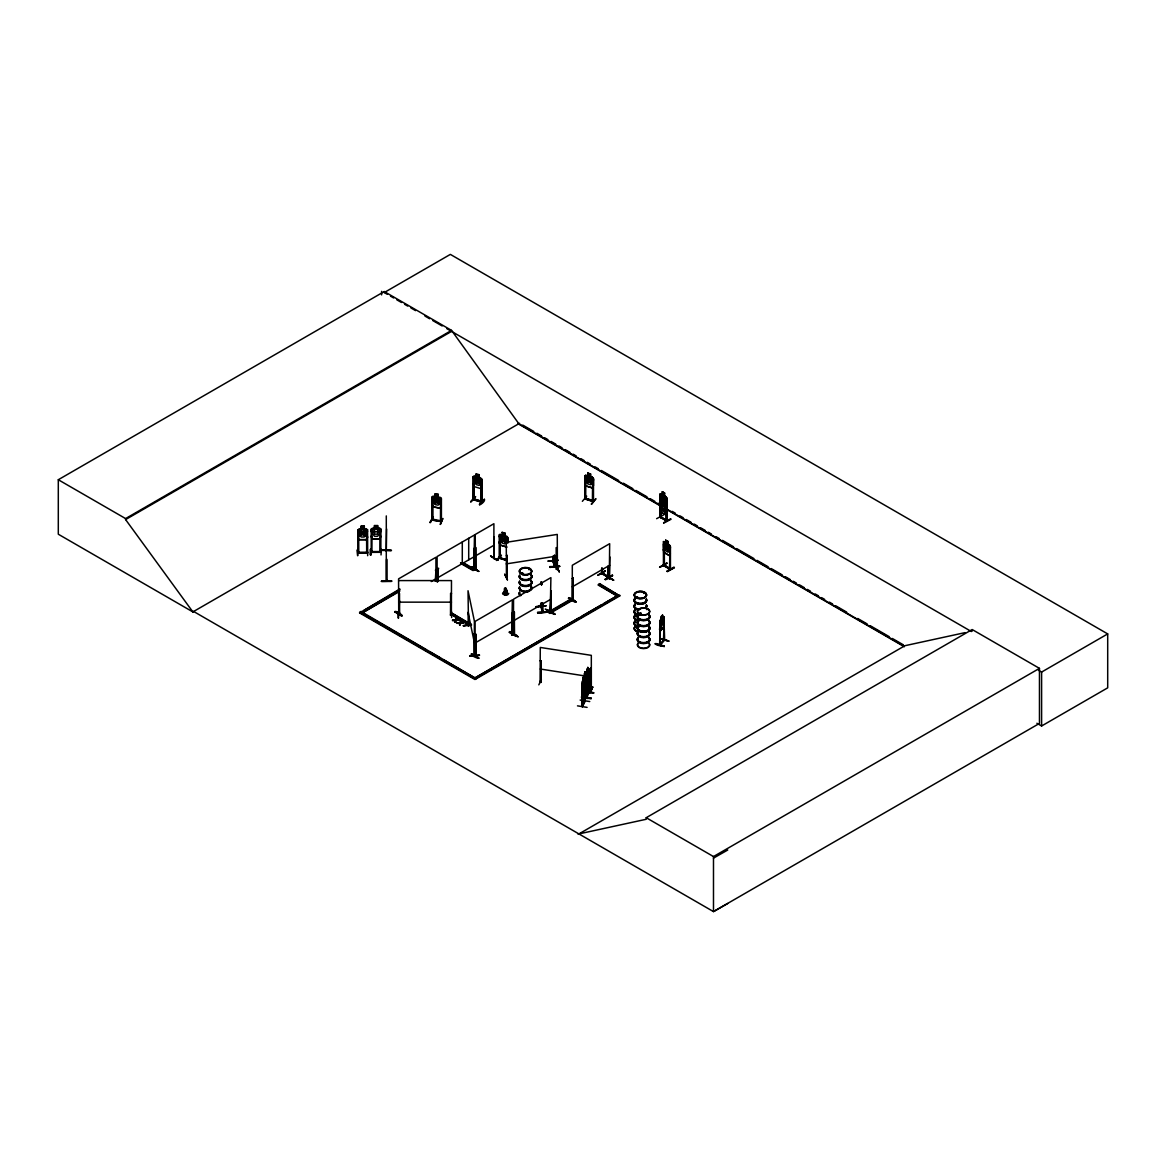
<?xml version="1.0" encoding="UTF-8"?>
<svg xmlns="http://www.w3.org/2000/svg" width="1166" height="1166" viewBox="0 0 1166 1166"><rect width="100%" height="100%" fill="white"/><g stroke="black" fill="none" stroke-linecap="round" stroke-linejoin="round"><path stroke-width="1.5" d="M660.452 644.011L659.985 645.279L660.437 623.198M468.499 625.18L468.032 625.88M468.499 625.399L468.032 590.739L474.373 621.026L474.387 655.758L474.722 654.432M474.751 655.613L474.606 633.59M552.873 561.079L554.462 566.574L554.375 555.249M554.346 565.306L554.958 565.714L553.078 561.021M541.534 583.7L541.694 584.72M541.534 583.627L541.33 581.819L541.869 583.7M588.451 679.559C590.011 669.532 586.585 689.47 586.236 681.804M583.015 679.064L583.51 677.096L582.038 683.422L582.14 706.625C588.538 694.849 580.945 705.372 582.811 706.144L583.656 679.895L582.883 686.541M582.082 705.794L582.096 706.494M584.312 701.67L584.385 677.052L585.172 675.362L585.172 680.317M582.475 687.444L582.883 688.669C584.866 685.229 584.093 667.244 582.475 682.489L582.475 706.683L584.982 701.232L584.953 679.632M584.487 701.203L585.026 700.387L584.37 701.713M589.078 692.458L586.6 697.851L587.751 671.12L586.979 677.767M588.466 692.152L588.699 669.24M577.491 705.853L587.096 707.383M591.177 698.245C574.576 694.251 582.402 699.702 591.191 698.157M504.907 594.383C501.905 578.453 512.297 597.56 504.208 594.048L505.374 588.364L503.901 593.552M542.219 612.194L540.951 605.854L541.49 606.437M540.98 607.165L541.432 603.594M541.111 606.714L542.671 610.969M467.989 625.486L468.149 625.209M585.172 682.445L585.201 671.674L585.07 674.458L585.769 673.088L583.831 677.373M660.175 631.2L659.577 629.101L660.175 631.2L663.585 627.206L664.066 624.101M471.764 567.186L478.643 571.34M471.778 566.851L478.818 571.282L471.793 566.793M664.212 646.153C648.806 640.134 656.21 646.649 664.256 646.081M588.466 692.036L586.177 697.822L586.163 674.633L588.67 669.328M583.525 682.46L585.201 671.674M504.645 592.634L505.49 588.218L505.505 592.445L504.062 593.028M586.906 697.37L586.848 696.598M589.121 692.517L588.713 670.814L588.466 692.939L589.078 692.385M504.208 594.048L505.417 588.451M386.733 579.852L386.748 581.032M522.616 573.483L522.135 572.812M523.111 573.687L522.281 572.943M523.213 573.555L521.61 573.016M528.81 569.649L529.539 569.533M636.884 597.692C639.464 596.118 634.085 597.24 637.132 597.59M643.574 593.334L644.506 593.334M639.988 613.841L639.872 613.039L640.965 613.156M644.113 592.722L643.967 592.911M640.863 613.185L640.44 612.952M647.669 609.395L646.853 609.264M587.11 669.415L587.883 667.448L586.571 673.729L586.717 697.822M584.472 679.603L584.385 673.511M394.706 611.859C397.912 609.352 409.689 622.455 394.735 611.786M471.516 653.791L478.585 658.251L471.487 654.141M510.008 631.943C519.351 637.598 522.616 639.682 510.067 631.535M568.454 598.275C573.512 597.4 582.271 607.675 568.483 598.202M507.254 593.888L505.942 588.349L507.414 593.377M386.631 529.014L386.252 551.052M386.675 581.076L386.631 559.534M666.865 546.621L668.876 545.469L667.418 547.685L668.832 551.693L666.967 547.976C666.209 551.62 663.25 548.749 666.471 547.116L665.043 543.254L666.923 546.781M666.923 505.097L666.136 507.385L667.01 505.155M669.59 555.657L664.168 552.524L663.41 549.536L664.11 552.582L669.517 555.701L670.377 553.471M663.425 498.101L665.509 497.168L664.052 499.369L665.567 503.391L663.41 499.762M659.956 506.423L660.597 509.527L666.048 512.603L666.85 510.314M666.048 512.603L666.85 510.416M666.923 503.246L666.107 501.846L660.626 498.829L659.883 499.354L660.524 511.947L665.975 515.037L666.777 512.749M665.975 515.037L666.85 512.807M507.108 576.31L506.233 577.214L507.283 577.039L507.093 555.293L507.195 576.849M455.469 622.382L454.9 621.595L455.469 622.382L456.853 618.446L456.183 620.618L459.171 619.787L456.183 620.181M460.016 625.005L460.73 622.804L463.718 622.411L460.73 623.242L460.016 625.005L460.031 622.848M540.98 583.554L541.549 584.691M455.585 619.86L456.285 618.126L455.585 620.297L452.554 620.239L455.585 619.86L455.483 620.676L452.554 620.691M460.133 622.484L460.832 620.749L460.133 622.921L457.101 622.863L460.133 622.484L459.448 624.67M503.479 538.59L505.942 537.06L504.12 539.552L506.015 543.283L503.552 539.945C502.429 543.75 499.033 541.315 502.94 539.173L501.147 535.588L503.275 538.59M589.078 479.241L591.599 477.914L589.792 480.392L591.716 484.036L589.209 480.786C588.043 484.604 584.734 482.156 588.597 480.013L586.819 476.428L589.107 479.211M366.386 539.567L367.582 536.958M357.831 536.958L358.837 539.654L366.474 539.654L367.582 537.016M380.932 536.243L379.825 538.969L372.187 538.954L371.182 536.243M481.908 486.266L480.873 488.656L474.154 486.572L473.309 483.599L474.154 486.572M454.9 622.046L455.483 620.225M460.832 622.877L460.832 621.201M593.392 485.566L592.445 488L585.842 485.799M436.609 499.806L434.131 497.27L436.069 500.637C432.222 503.231 435.195 505.272 436.74 501.336L439.422 504.382L437.352 500.884L439.334 498.174L436.58 499.777M440.209 508.07L441.273 505.621M432.047 504.033L432.98 506.904L440.282 508.172L441.346 505.723M541.068 660.874L540.193 660.743L541.068 660.874L541.068 682.183M541.388 679.443L538.823 684.85M540.281 681.585L541.155 681.469L540.266 681.294M541.155 681.906L540.324 681.323L541.126 682.241M587.11 670.304L587.606 669.211M583.758 679.02L584.501 677.985M582.388 684.5L582.548 705.824M586.483 675.741L586.411 697.355L588.466 692.385M588.947 692.895L589.049 670.873M590.375 668.512L591.322 668.453L590.375 668.512L590.448 690.155L590.462 668.322M582.417 692.589C587.883 672.767 582.475 697.647 582.14 690.563M580.143 700.066L589.748 701.538M593.698 693.085L584.239 691.292M590.273 689.514L591.41 689.223L590.433 689.849M541.155 660.685L541.024 682.46L540.091 682.299L540.281 647.451L591.322 655.35L591.337 690.228L590.273 690.068L591.235 689.981M592.649 686.92L590.127 692.895L592.692 686.963M507.501 579.866L504.805 574.255M663.556 514.978L656.618 518.681M659.927 567.332L666.996 562.945L659.985 566.982M666.894 563.28L659.592 567.215M584.53 673.656L585.026 672.563M584.53 674.546L585.026 673.452M584.472 686.614L585.755 683.728L585.667 673.074M663.95 639.376L659.635 645.133L660.116 643.894M659.635 645.133L660.087 620.443L659.665 629.13M584.181 677.14L583.947 677.927M585.157 681.308L585.347 674.662L584.647 678.583L584.224 677.169M602.297 573.978L602.064 572.652M608.477 576.704L602.035 572.666M602.312 568.542L602.166 573.934L602.647 573.016M608.783 576.514L607.982 576.427M607.952 566.355L607.952 577.228L608.186 566.224M608.885 577.33L608.827 566.589M357.117 550.046L357.671 555.774L357.612 549.623M370.438 549.361L370.496 555.103L370.992 549.375M370.919 548.967L370.977 554.987M370.555 555.045L370.482 549.317M398.408 612.237L398.058 617.965M666.515 519.832L666.296 520.896L666.296 499.237L667.171 499.471L666.296 499.237M660.189 494.136L660.233 517.034L667.171 521.042L666.646 519.905M664.139 565.146L663.367 564.694L664.314 565.729M664.066 544.318L663.439 543.954L664.139 565.933L663.352 565.525L670.304 569.489L670.304 546.329L669.488 544.974C656.21 536.506 668.818 547.189 665.699 540.135L668.074 541.418L668.001 544.114L670.377 546.344L670.377 569.533L669.605 569.154L670.508 568.498M669.575 569.11L669.911 547.408L669.707 569.183M663.614 565.35L670.639 569.358L670.159 568.702M432.95 498.48L431.988 498.509L432.95 498.48L432.936 520.255L432.076 519.351M435.151 493.859L438.27 494.399L438.168 497.124L439.684 498.334L439.684 503.289L438.125 505.14L435.224 504.63L433.665 502.24L433.665 497.284L435.224 496.672L435.253 493.961L435.151 496.512M435.253 496.614L432.12 497.022L431.886 520.065L441.375 521.727L441.375 498.523L438.168 497.124L438.27 494.399M440.282 497.401L441.375 498.523M440.515 499.791L441.375 499.952L440.515 499.791L440.5 521.596M432.892 517.092L429.977 522.616L433.315 516.786M433.373 516.786L430.443 522.587M432.936 520.255L432.965 519.205L441.375 520.94M440.282 508.172L433.009 506.846L432.149 504.033M440.325 520.983L441.273 520.925M440.121 524.336L442.876 518.447L440.515 524.438M470.831 501.963L475.539 496.585L470.845 501.628M470.918 501.613L475.539 496.891M496.745 560.467L501.424 555.424M582.359 501.322L586.717 496.177M399.501 612.558L398.961 612.893M474.737 569.023L474.212 569.343M474.737 548.209L474.096 570.145L474.737 548.209L473.862 548.443L474.037 570.189L474.489 568.862M475.888 634.319L475.014 634.552L475.888 634.319L475.976 655.89L474.941 656.167L475.014 621.449L512.37 599.878L511.67 634.96L512.69 634.654M513.929 633.225L514.235 632.686M572.477 600.126L573.249 598.887L572.346 599.091M609.978 577.768L609.279 578.147L609.745 577.549M664.445 640.309L664.095 618.563L663.6 640.6L664.066 616.989L664.474 640.251L660.029 645.221L660.116 623.11M494.151 558.529L493.903 536.812L494.209 558.558M647.203 609.075L646.766 609.599M477.594 480.232C478.599 476.559 482.068 479.051 478.22 481.048L480.115 484.779L477.637 481.441C476.603 485.202 473.236 482.928 477.025 480.669L475.232 477.083L477.637 480.173M507.079 576.82L506.365 576.427M556.503 569.197L557.465 568.498L556.444 568.687M557.392 569.343L557.275 534.422L506.233 542.321M665.684 507.531L664.533 509.003L662.361 507.778L661.195 504.995L661.195 500.039L662.361 499.806M664.372 511.48L665.538 510.008L665.684 502.575L664.605 500.986M506.233 542.219L504.805 543.895L502.123 543.065L500.695 540.499L500.695 535.544L502.123 535.107L502.08 532.279L504.951 533.168L504.893 535.879M662.463 617.834L663.192 622.833L661.093 627.352L661.035 616.712C663.862 612.777 661.355 618.986 664.022 617.076M663.6 616.566L660.116 620.501L662.609 615.065M661.326 616.901L662.215 615.896L661.326 617.791M660.073 631.17L663.614 627.264M372.012 530.559L371.123 530.559L372.012 530.559L371.91 552.393L372.114 551.343L371.021 551.358L371.225 552.393L371.182 529.131M371.021 552.145L380.932 552.101M379.825 552.101L379.927 530.53L380.83 530.734L379.927 530.53M473.177 499.631L473.309 476.486L473.309 499.733L481.806 502.298L481.908 479.139L478.949 477.375L479.037 474.664L476.122 473.833L476.224 476.603L474.795 477.04L474.795 481.995L476.224 484.56L478.891 485.391L480.334 483.715L479.037 474.664M474.052 478.322L473.265 478.089L474.052 478.322L474.168 499.646M481.85 479.197L481.762 502.313M481.019 480.479L481.981 480.552L481.019 480.479L481.092 502.109M473.381 498.654L474.3 498.931L473.221 498.917M474.3 498.961L481.092 501.322M474.3 499.194L482.068 501.365L481.325 501.074M484.327 499.267C486.207 502.459 472.303 509.702 484.386 499.325M479.649 504.761L484.386 499.631L479.707 504.368M398.539 615.065C400.783 616.187 397.183 613.316 399.632 614.701M507.764 543.035L507.808 537.643L506.802 536.389L500.083 534.378L499.223 534.99L499.208 558.237L506.846 560.54M500.083 534.378L499.165 535.048M499.952 536.826L499.165 536.593L499.952 536.826L499.82 558.427L500.054 557.639M506.438 577.199L506.233 537.264L504.805 535.937L504.951 533.168M506.802 536.389L507.808 537.643M500.054 545.076L499.223 542.103L500.054 545.076L506.831 547.102M507.093 538.809L507.88 539.056L507.093 538.809L506.933 542.584M499.952 558.397L500.127 536.651M587.751 475.772L587.751 473.119L590.623 474.008L591.905 483.059L590.477 484.735L587.795 483.905L586.367 481.339L586.367 476.384L587.795 475.947L587.853 473.236M585.784 477.506L584.836 477.433L585.784 477.506L585.711 499.281M590.564 474.066L587.708 473.177M584.836 483.015L585.726 485.916L592.503 487.956M592.415 477.288L593.436 478.541L593.479 485.61M592.605 479.838L593.552 479.911L592.605 479.838L592.663 501.467L592.722 500.403M585.886 498.319L593.64 500.68L593.64 501.511L584.909 498.8M592.503 500.812L585.886 498.538M593.392 500.87L592.663 500.68M591.22 504.106L595.943 498.654L591.701 504.237M471.443 654.228C488.977 661.647 470.466 657.318 471.53 653.776M568.789 597.633L575.887 602.064M357.671 552.028L358.749 551.999L358.778 553.019L358.676 531.244L357.773 531.244M357.671 552.815L367.582 552.815M475.815 569.183L475.815 568.323M357.831 529.903L361.081 528.883L361.081 526.23L364.331 526.23L364.331 528.956L367.582 529.83L367.669 555.701M371.182 529.189L374.432 528.183L374.432 525.531L377.682 525.531L377.682 528.242L380.932 529.116L380.83 552.305L379.854 551.285L380.932 551.314M398.597 613.476L399.268 612.339M399.442 613.331L399.195 591.599L398.816 613.68M475.043 655.277L475.641 654.971M474.926 656.108L475.713 655.715L475.641 634.187M475.845 655.962L475.189 656.298L475.262 634.698M511.67 634.96L511.743 634.042M514.235 633.473L513.463 633.925L513.536 599.193L550.906 577.622L550.206 612.718L550.906 611.523M512.588 634.756L512.617 613.112L511.743 613.345L511.918 635.106L512.617 613.112M551.154 590.87L550.454 612.85L551.154 612.471L550.906 590.739L550.206 612.718C566.88 619.277 533.678 603.201 549.842 611.611M573.278 599.703L572.346 599.878M573.249 599.761L573.176 578.147L572.317 578.38L573.176 578.147M609.075 578.686L609.672 577.593M664.081 640.09L660.481 644.157M521.698 573.133L522.922 573.687M640.804 613.447L639.711 613.476M473.265 476.544L476.267 476.544L476.267 473.892M585.842 475.276L584.836 475.888L584.836 499.004L593.392 501.657M664.707 495.769L667.01 498.028L666.996 521.217L660.073 517.223L660.102 494.063L662.477 494.573L662.405 491.79L662.405 494.442M660.102 494.063L666.077 496.731M664.212 541.84L663.41 542.409L663.439 565.612M659.883 501.744L660.626 501.22L666.85 505.68L666.034 504.266M371.123 551.358L372.129 551.766M380.801 551.533L371.152 551.576M398.539 614.482L399.632 614.482M451.577 614.482L450.688 614.54M450.586 593.494L451.475 593.698L450.586 593.494L450.513 615.298L451.577 615.269L451.475 614.234M357.773 552.028L358.676 552.028M367.582 552.232L357.7 552.261M367.582 553.019L366.503 551.999L367.582 552.028M541.432 607.195L540.966 603.114M475.539 547.408L475.786 569.125M490.726 556.255L497.751 560.292M475.466 568.95L475.218 534.494L493.903 523.709L493.874 558.718M662.201 510.256L661.049 507.472L661.049 502.517L662.201 502.284C662.201 487.169 667.331 506.889 664.372 509.353L662.201 508.128L662.201 503.173L664.372 504.397M662.128 499.5L664.533 500.768M660.597 509.527L666.136 512.559M660.524 511.947L666.048 514.993M435.297 581.149L435.924 570.393L436.171 580.916M437.746 569.27L437.746 581.397M435.545 581.295L436.171 570.524M471.545 567.434L478.599 571.457L471.21 567.215M473.862 570.014L474.489 534.961L437.119 556.532L437.119 581.761M514.162 611.931L514.381 633.706L514.41 612.077M572.244 599.994L572.317 565.262L609.672 543.691L609.293 578.89M609.439 578.875L609.92 556.94M597.852 575.261L605.183 570.961L598.202 575.057M605.212 570.976L598.245 575.042M547.933 610.066L554.972 614.074M601.845 573.395L613.782 580.187L606.728 576.164M607.865 576.543L602.633 573.278M605.3 579.065C627.075 567.113 590.681 587.62 612.252 575.45M513.536 633.007C514.089 633.094 514.818 634.071 513.536 633.794M605.3 579.517L612.31 575.363M572.302 599.076L573.249 598.887M516.188 636.476L509.046 632.118L516.48 636.359M193.731 611.523L192.973 611.975L58.3 534.217L58.3 479.736L384.255 291.544L451.548 330.386L518.841 423.724L660.364 505.432M384.255 291.544L384.255 292.549L450.353 254.392L1107.7 633.91L1107.7 687.838L1041.602 725.995L1036.88 723.255M58.3 479.736L125.593 518.579L451.548 330.386M727.759 903.475L713.49 911.608L193.643 611.48L192.871 611.917L125.593 519.584L451.548 331.392M192.871 611.917L519.599 423.287M598.362 584.443L617.033 595.913L598.362 585.128L599.718 583.656L619.758 595.913L474.956 679.516L359.594 612.908L399.865 588.976M359.594 612.908L360.95 611.45L476.311 678.729L443.576 659.825M364.069 610.328L399.865 589.661M399.676 590.666L362.305 612.908L399.676 591.337M435.486 569.999L438.591 568.192M435.486 570.67L438.591 568.877M437.119 578.103L474.489 556.532M475.218 556.065L493.903 545.28M431.26 581.557L435.924 578.861M460.585 562.697L473.032 569.883L474.402 569.095L463.5 562.799M460.585 563.367L473.032 570.553L474.737 569.78M451.053 614.278L452.408 613.491L471.093 624.276L469.738 625.734L451.053 614.278L469.738 625.063L471.093 624.276M660.306 495.506L660.772 517.631L660 516.392L660.772 516.844M662.405 494.617L661.253 494.836L661.253 499.791L662.405 502.575L664.547 503.814L665.699 502.357L665.699 497.401L664.547 495.856L664.707 493.116L662.405 491.79M660.029 501.22L660.743 504.266L666.209 507.341M666.923 498.071L666.879 521.173M660.685 517.631L660.947 512.049M666.471 520.065L660.772 517.063L666.879 520.4M666.223 520.765L666.544 499.106M663.614 522.718L670.669 518.739M663.687 523.14L671.004 519.307M475.014 643.02L512.37 621.449M513.536 620.764L550.906 599.193M572.317 586.833L609.672 565.262M665.699 540.135L664.635 548.093L665.786 550.891L667.929 552.13L669.08 550.673L667.929 541.505M548.516 611.946L571.121 598.901L572.477 599.688L549.871 612.733L548.516 611.946L549.871 613.418L572.477 600.359L572.55 578.511M548.516 612.631L569.606 600.446M598.362 585.128L599.718 583.656M578.992 617.878L474.956 677.942L618.403 595.126M582.14 616.056L601.058 605.139M604.221 603.318L615.254 596.948M359.594 612.237L474.956 678.845L619.758 595.228M669.59 568.512L664.387 565.233M666.996 571.034L674.05 567.055M667.375 571.661L674.385 567.638L667.039 571.398M578.161 834.36L904.889 645.716L965.084 632.628M578.919 833.909L646.212 819.275L646.212 817.716L972.167 629.523L1039.46 668.366L1039.46 723.416L713.49 911.608L713.49 856.558L1039.46 668.366M972.167 631.083L971.409 631.535L446.855 328.681M1038.483 670.261L1041.602 672.068L1107.7 633.91M431.988 519.089L432.965 519.205M440.413 520.561L441.375 520.736M713.49 858.132L727.759 849.999M399.049 613.17L399.442 600.388M572.798 599.586L572.943 578.015M475.32 656.298L475.495 654.971M636.447 596.773L637.554 597.138M644.39 593.29L643.661 593.392M639.653 613.812L640.921 613.812M468.499 625.967L468.484 612.995M591.206 689.485L590.288 689.31L591.206 690.272M513.9 633.998L513.783 612.442M432.09 519.118L432.717 519.497M432.09 519.89L441.375 521.523M499.237 557.173C498.13 558.864 500.884 557.115 499.442 557.202M386.281 580.522L386.296 515.911M506.175 576.179L507.195 576.062M475.509 569.314L475.786 547.554M473.425 499.485L482.068 502.152M474.008 499.908L474.212 478.147M584.997 498.042L585.784 498.261M585.711 498.494L584.749 498.188L585.784 499.048M660.233 516.246L660.903 516.596M507.195 555.482L506.321 555.614M556.415 547.67L557.363 547.729L556.415 547.67L556.532 569.489L556.503 547.86M556.619 566.297L559.257 571.865L556.634 566.341M556.415 569.241L557.144 569.066M559.257 571.865L556.109 566.428M506.233 563.892L557.275 555.993M456.285 619.802L459.171 620.239M452.554 620.239L458.632 619.933M457.101 622.863L463.718 622.863M457.101 623.314L460.031 623.3M398.641 593.698L399.53 593.494L399.428 615.327L399.53 614.482M450.688 614.249L451.475 614.278M451.373 615.327L451.475 580.581L398.641 580.581M367.377 553.048L357.773 553.019L357.831 529.83M613.462 580.304L601.714 573.643L601.685 568.177M557.946 560.467L548.093 561.079L557.946 560.015M548.093 561.108L557.946 560.307M552.917 557.421L553.078 561.589L553.398 556.095M549.915 567.346L559.68 566.37L549.915 567.376L549.827 566.603L559.695 566.414M549.827 567.055L559.607 566.078M536.214 606.582L546.023 605.781L536.214 607.034M536.141 606.714L545.95 605.883M537.686 612.995L547.495 612.15L537.686 613.01L537.613 612.252L547.495 612.208M537.613 612.704L547.437 611.917M556.546 568.658L557.377 568.308L557.231 569.095M471.458 624.655L463.266 625.705L471.516 625.107M471.399 624.757L463.266 625.705M469.65 655.7L479.488 655.015M469.665 656.137L479.488 655.365M602.268 573.934L602.56 568.396M608.565 577.564L608.579 566.72M663.687 564.606L670.188 568.687M381.399 549.288L381.034 554.943M381.515 550.235L391.426 550.512L381.515 550.104M381.515 550.41L391.412 550.367M380.83 552.305L371.225 552.363M381.515 581.47C412.662 580.479 360.79 581.411 391.426 581.455M381.515 581.178L391.426 581.164M361.081 526.303L364.331 526.303M372.216 528.242L379.781 528.242M358.866 528.956L366.445 528.956L367.582 529.889M367.479 531.244L366.576 531.244L366.692 553.048M357.773 531.448L358.676 531.448M366.576 531.448L367.479 531.448M371.182 531.711L380.932 531.696M379.737 538.794L372.187 538.954L371.298 536.229M358.837 539.654L366.474 539.654M505.767 591.745C498.407 592.43 507.064 598.056 508.755 593.392M398.641 602.152L451.475 602.152M441.287 521.756L441.273 498.552M398.743 615.327L398.568 578.861L435.924 557.29L435.924 580.785M440.646 521.333L440.646 520.546M379.956 552.32L379.825 551.737M451.577 615.065L450.688 615.298M587.052 669.269L587.052 671.922M586.425 673.074L586.134 674.662M582.432 681.862L584.574 678.102M584.108 691.19L593.844 692.764L584.108 691.627M540.281 669.022L584.283 675.828M587.795 676.367L591.322 676.921M481.296 501.89L481.179 480.305M435.224 494.02L438.125 494.53M440.209 497.547L433.038 496.133L432.018 496.978L432.003 520.109M541.111 584.574L541.33 581.819M553.238 560.919L554.929 566.545L554.87 555.716M541.286 606.611L542.729 612.267L542.671 603.23M540.281 682.358L540.106 681.556M659.869 638.385L668.745 640.965M668.759 641.3L659.898 638.691L668.716 640.965M592.474 477.244L585.755 475.232L584.895 475.845L584.749 499.004M474.212 475.976L480.8 478.016M502.123 532.454L504.849 533.226M500.17 544.959L506.758 547M507.006 559.797L500.054 557.873L506.846 559.971M507.006 560.365L499.34 557.989L500.214 558.252M451.636 617.572L451.621 611.888M554.491 566.53L554.71 555.205M602.21 573.133L601.612 572.827M602.064 573.439L601.918 568.046M663.833 565.393L663.687 543.822M521.61 590.768L521.8 590.856A6.18 3.571 0 0 0 528.65 591.016M663.41 499.908C664.387 500.097 659.198 503.727 663.104 498.8L661.661 494.938L663.454 498.086M590.142 692.458L592.692 687.27M662.201 497.066L664.533 498.378M660.656 498.931L662.288 499.85M664.445 501.074L666.777 503.275M664.533 501.919L662.361 500.695L662.361 505.65L664.533 506.875M568.789 597.662L575.829 601.685M510.023 631.593L517.063 635.616M497.765 560.336L490.551 555.963L497.605 560.35M384.255 292.549L387.389 294.357M390.523 296.164L393.656 297.971M396.775 299.779L401.468 302.49M404.602 304.297L407.736 306.104M410.869 307.911L415.562 310.622M424.949 316.044L429.642 318.755M432.775 320.563L442.162 325.97M662.332 491.833L664.635 493.16M522.747 425.094L533.751 431.449M536.899 433.271L541.622 435.997M544.755 437.804L547.903 439.626M551.052 441.433L555.774 444.159M558.922 445.98L562.056 447.802M565.204 449.61L569.926 452.335M573.074 454.157L576.208 455.964M580.93 458.69L584.079 460.512M587.227 462.319L590.36 464.141M595.083 466.866L598.231 468.674M601.379 470.496L618.68 480.479M623.387 483.205L632.832 488.656M635.966 490.463L646.984 496.818M650.118 498.64L654.84 501.365M657.988 503.173L661.137 504.995M672.141 511.349L675.289 513.171M679.997 515.882L683.145 517.704M686.293 519.526L691.015 522.251M694.164 524.059L697.297 525.881M700.445 527.688L705.168 530.413M708.316 532.235L711.449 534.043M716.172 536.768L719.32 538.59M722.468 540.397L733.472 546.752M736.62 548.574L753.921 558.558M757.055 560.38L768.073 566.734M771.207 568.542L782.226 574.911M785.359 576.718L790.082 579.444M793.23 581.266L796.378 583.073M799.526 584.895L804.234 587.62M807.382 589.428L810.53 591.249M815.238 593.975L818.386 595.782M821.534 597.604L824.683 599.411M829.405 602.137L832.539 603.959M835.687 605.766L846.691 612.135M857.71 618.49L867.14 623.927M870.288 625.748L889.162 636.636M892.296 638.458L903.315 644.813M666.66 509.061L904.116 646.168M517.806 423.579L659.81 505.563M666.121 509.207L904.35 646.751M669.911 547.408L670.537 547.772L669.663 547.554M601.277 585.23L619.758 595.913M572.477 600.359L571.121 598.901M465.059 564.373L472.842 568.877M502.546 593.523L505.534 595.33M471.093 624.947L452.408 613.491M362.509 613.024L426.421 649.928M429.54 651.721L440.457 658.032M646.212 817.716L713.49 856.558M450.586 615.269L450.484 614.701M379.737 528.271L380.932 529.189M592.386 477.375L593.479 478.483L593.479 501.686L593.275 500.87M664.372 503.508L665.538 505.053M474.256 655.656L474.27 633.619M504.732 574.313L507.356 579.837M585.07 681.338L584.632 679.807M586.571 678.685L586.979 679.895L588.16 675.172L587.751 667.579M612.646 575.654L605.693 579.721M660.029 506.467L660.728 509.425M660.189 501.205L660.874 504.164M468.032 612.31L474.373 642.597M506.671 594.296L505.811 588.495L505.811 594.471M505.767 588.203L506.19 591.089M586.134 681.789L586.411 683.801M593.64 501.511L592.503 501.409L592.765 479.663M398.48 611.859L398.568 618.024M1041.602 672.068L1041.602 725.995M664.314 551.372L664.387 565.802M662.507 615.036L662.55 617.863M607.865 576.325L607.865 577.112M587.781 667.433L587.853 670.261M584.618 679.589L584.705 701.757M553.063 556.138L553.078 561.589M542.554 602.72L542.35 612.31L542.205 602.749M541.432 581.805L541.534 584.764M541.301 603.084L541.374 606.728M507.88 539.056L507.88 542.656M468.703 538.298L468.703 559.869M463.179 622.557L460.832 622.425L460.73 623.242M462.29 542.001L462.29 563.572M437.993 569.416L437.993 581.543M437.367 569.78L437.367 581.907M386.631 559.01L386.631 580.581M381.617 291.34L381.617 294.911M377.58 525.618L377.58 528.329L379.198 529.218L379.198 534.174L377.58 536.302L374.548 536.302L372.916 534.174L372.916 529.218L374.548 528.329L374.548 525.618M364.229 526.318L364.229 529.043L365.847 529.918L365.847 534.873L364.229 537.001L361.198 537.001L359.565 534.873L359.565 529.918L361.198 529.043L361.198 526.318M125.593 518.579L125.593 519.584M530.924 585.959A6.194 3.571 0 0 1 526.362 591.293A6.194 3.571 0 0 1 519.584 586.819M530.909 574.226A6.18 3.571 0 0 1 526.362 579.546A6.18 3.571 0 0 1 519.584 575.086M530.909 581.178A6.18 3.571 0 0 1 526.362 586.498A6.18 3.571 0 0 1 519.584 582.038M530.982 580.799A6.267 3.615 0 0 1 526.376 586.192A6.267 3.615 0 0 1 519.511 581.674M530.982 580.493A6.267 3.615 0 0 1 526.376 585.886A6.267 3.615 0 0 1 519.511 581.368M530.909 580.172A6.18 3.571 0 0 1 526.362 585.492A6.18 3.571 0 0 1 519.584 581.032M530.982 574.853A6.267 3.615 0 0 1 526.376 580.245A6.267 3.615 0 0 1 519.511 575.727M530.982 574.547A6.267 3.615 0 0 1 526.376 579.939A6.267 3.615 0 0 1 519.511 575.421M530.909 575.217A6.18 3.571 0 0 1 526.362 580.537A6.18 3.571 0 0 1 519.584 576.077M530.909 586.148A6.18 3.571 0 0 1 529.932 590.448M521.8 590.754A6.18 3.571 0 0 1 519.584 587.008M530.924 586.396A6.194 3.571 0 0 1 531.536 589.107M530.924 589.967A6.194 3.571 0 0 1 529.932 590.71M528.65 591.279A6.194 3.571 0 0 1 521.785 591.016A6.194 3.571 0 0 1 519.584 587.256M521.202 595.491A6.165 3.556 0 0 1 519.599 592.051M520.138 595.432A6.267 3.615 0 0 1 519.511 592.692M520.138 595.126A6.267 3.615 0 0 1 519.511 592.386M520.211 595.753A6.18 3.571 0 0 1 519.584 593.042M530.894 586.717A6.151 3.556 0 0 1 531.507 589.413M528.635 591.57A6.151 3.556 0 0 1 519.409 588.495M646.46 605.416A6.267 3.615 0 0 1 645.833 608.171M638.779 609.847A6.267 3.615 0 0 1 634.974 604.556M646.358 607.632A6.165 3.556 0 0 1 645.745 608.492M638.808 610.139A6.165 3.556 0 0 1 635.062 604.921M646.358 605.781A6.165 3.556 0 0 1 646.576 606.699M638.808 614.788A6.165 3.556 0 0 1 635.062 609.57M638.808 615.123A6.18 3.571 0 0 1 635.047 609.891A6.18 3.571 0 0 0 638.808 615.167M646.46 599.47A6.267 3.615 0 0 1 639.595 603.988A6.267 3.615 0 0 1 634.974 598.595M646.372 604.79A6.18 3.571 0 0 1 644.769 608.229M640.411 609.279A6.18 3.571 0 0 1 635.047 603.93M646.372 599.834A6.18 3.571 0 0 1 639.595 604.294A6.18 3.571 0 0 1 635.047 598.974M646.46 605.11A6.267 3.615 0 0 1 645.833 607.865M638.779 609.541A6.267 3.615 0 0 1 634.974 604.25M646.46 599.164A6.267 3.615 0 0 1 639.595 603.682A6.267 3.615 0 0 1 634.974 598.289M646.358 598.828A6.165 3.556 0 0 1 639.595 603.288A6.165 3.556 0 0 1 635.062 597.969M638.779 626.812A6.267 3.615 0 0 1 634.974 621.522M638.808 627.119A6.18 3.571 0 0 1 635.047 621.886M635.062 626.536A6.165 3.556 0 0 0 638.808 631.753A6.194 3.571 0 0 1 635.047 626.667M638.808 615.677A6.165 3.556 0 0 1 635.062 610.459M638.808 632.089A6.18 3.571 0 0 1 635.047 626.856M638.779 620.866A6.267 3.615 0 0 1 634.974 615.561M638.808 626.113A6.18 3.571 0 0 1 635.047 620.88M638.808 621.157A6.18 3.571 0 0 1 635.047 615.94M638.779 626.506A6.267 3.615 0 0 1 634.974 621.216M638.779 620.56A6.267 3.615 0 0 1 634.974 615.254M638.808 620.166A6.18 3.571 0 0 1 635.047 614.934M648.981 620.924A6.267 3.615 0 0 1 643.559 626.361A6.267 3.615 0 0 1 638.137 620.924M648.908 621.303A6.165 3.556 0 0 1 643.559 626.638A6.165 3.556 0 0 1 638.225 621.303M648.923 626.506A6.194 3.571 0 0 1 643.559 631.87A6.194 3.571 0 0 1 638.196 626.506M648.981 614.978A6.267 3.615 0 0 1 643.559 620.399A6.267 3.615 0 0 1 638.137 614.978M648.908 620.312A6.165 3.556 0 0 1 643.559 625.646A6.165 3.556 0 0 1 638.225 620.312M648.908 615.342A6.18 3.571 0 0 1 643.559 620.706A6.18 3.571 0 0 1 638.21 615.342M648.981 620.618A6.267 3.615 0 0 1 643.559 626.055A6.267 3.615 0 0 1 638.137 620.618M648.981 614.671A6.267 3.615 0 0 1 643.559 620.093A6.267 3.615 0 0 1 638.137 614.671M648.908 614.351A6.165 3.556 0 0 1 643.559 619.7A6.165 3.556 0 0 1 638.225 614.351M648.981 637.889A6.267 3.615 0 0 1 643.559 643.326A6.267 3.615 0 0 1 638.137 637.889M648.908 638.268A6.18 3.571 0 0 1 643.559 643.617A6.18 3.571 0 0 1 638.21 638.268M648.879 642.918A6.136 3.542 0 0 1 643.559 648.238A6.136 3.542 0 0 1 638.239 642.918M648.908 643.268A6.18 3.571 0 0 1 643.559 648.617A6.18 3.571 0 0 1 638.21 643.268M648.981 631.943A6.267 3.615 0 0 1 643.559 637.365A6.267 3.615 0 0 1 638.137 631.943M648.908 637.277A6.165 3.556 0 0 1 643.559 642.612A6.165 3.556 0 0 1 638.225 637.277M648.908 632.322A6.165 3.556 0 0 1 643.559 637.656A6.165 3.556 0 0 1 638.225 632.322M648.981 637.583A6.267 3.615 0 0 1 643.559 643.02A6.267 3.615 0 0 1 638.137 637.583M648.981 631.637A6.267 3.615 0 0 1 643.559 637.059A6.267 3.615 0 0 1 638.137 631.637M648.908 631.316A6.165 3.556 0 0 1 643.559 636.665A6.165 3.556 0 0 1 638.225 631.316M582.723 682.27L582.694 688.523L583.408 684.369C584.56 690.913 584.151 671.048 583.423 683.159L582.723 682.27M586.819 673.511L586.79 679.749L587.504 675.61C588.655 682.139 588.247 662.273 587.518 674.4L586.819 673.511M581.586 697.093L591.191 698.609L581.586 697.093M660.67 620.924L661.603 622.921L660.641 627.177L661.894 623.154L663.163 624.276L662.215 622.207L663.148 618.213L661.924 621.93L661.151 620.414L662.463 618.709L662.463 623.664L661.093 625.224L661.093 620.283L660.67 620.924M655.379 643.865L664.256 646.518L655.379 643.865M665.378 508.609L663.352 504.98C662.58 508.624 659.606 505.767 662.856 504.12L661.399 500.272L663.308 503.77C664.154 500.258 666.923 503.246 663.818 504.674L665.378 508.609M395.041 611.552L402.139 615.663L395.026 611.596M365.556 535.923L364.448 535.937L362.728 533.445L359.9 536.025L362.028 532.862L360.002 529.83L362.67 532.264L365.439 529.83L363.369 532.877L365.556 535.923M501.059 555.322L496.337 560.409L501.016 555.366M377.041 526.128L375.088 526.128L375.088 527.003L377.041 527.003L377.041 526.128M363.69 526.828L361.737 526.828L361.737 527.717L363.69 527.717L363.69 526.828M377.58 529.218L374.548 529.218L374.548 534.174L377.58 534.174L377.58 529.218M364.229 529.918L361.198 529.918L361.198 534.873L364.229 534.873L364.229 529.918M437.614 494.88L435.749 494.559L435.749 495.433L437.614 495.769L437.614 494.88M438.125 498.071L435.224 497.561L435.224 502.517L438.125 503.027L438.125 498.071M589.996 474.416L588.276 473.892L589.996 475.305L589.996 474.416M590.477 477.666L587.795 476.836L587.795 481.791L590.477 482.622L590.477 477.666M478.424 475.072L476.705 474.533L478.424 475.947L478.424 475.072M478.891 478.308L476.224 477.492L476.224 482.433L478.891 483.263L478.891 478.308M504.324 533.576L502.604 533.037L504.324 534.451L504.324 533.576M504.805 536.812L502.123 535.981L502.123 540.937L504.805 541.767L504.805 536.812M664.139 498.611L662.74 497.824L664.139 499.485L664.139 498.611M663.993 501.089L662.594 500.301L663.993 501.963L663.993 501.089M664.168 493.422L662.784 492.62L664.168 494.311L664.168 493.422M664.547 496.731L662.405 495.492L662.405 500.447L664.547 501.686L664.547 496.731M667.535 541.724L666.165 540.937L667.535 542.613L667.535 541.724M667.929 545.047L665.786 543.808L665.786 548.763L667.929 550.002L667.929 545.047M522.47 574.095A6.18 3.571 0 0 0 531.74 571.005A6.18 3.571 0 0 0 522.47 567.915A6.18 3.571 0 0 0 522.47 574.095M522.485 574.605A6.151 3.556 0 0 0 531.711 571.529A6.151 3.556 0 0 0 522.485 568.454A6.151 3.556 0 0 0 522.485 574.605M522.47 574.313A6.194 3.571 0 0 0 531.754 571.223A6.194 3.571 0 0 0 522.47 568.119A6.194 3.571 0 0 0 522.47 574.313M637.321 597.837A6.165 3.556 0 0 0 646.576 594.762A6.165 3.556 0 0 0 637.321 591.672A6.165 3.556 0 0 0 637.321 597.837M637.321 598.362A6.151 3.556 0 0 0 646.562 595.287A6.151 3.556 0 0 0 637.321 592.211A6.151 3.556 0 0 0 637.321 598.362M637.306 598.056A6.194 3.571 0 0 0 646.591 594.966A6.194 3.571 0 0 0 637.306 591.876A6.194 3.571 0 0 0 637.306 598.056M640.469 614.424A6.194 3.571 0 0 0 649.754 611.334A6.194 3.571 0 0 0 640.469 608.244A6.194 3.571 0 0 0 640.469 614.424M643.559 631.272A6.136 3.542 0 0 0 648.879 625.953A6.194 3.571 0 0 1 643.559 631.447A6.194 3.571 0 0 1 638.196 626.084A6.136 3.542 0 0 0 643.559 631.272M640.484 614.73A6.165 3.556 0 0 0 649.724 611.654A6.165 3.556 0 0 0 640.484 608.565A6.165 3.556 0 0 0 640.484 614.73M643.559 632.176A6.165 3.556 0 0 0 648.908 626.842A6.151 3.556 0 0 1 643.559 632.176A6.151 3.556 0 0 1 638.225 626.856A6.165 3.556 0 0 0 643.559 632.176"/></g></svg>
